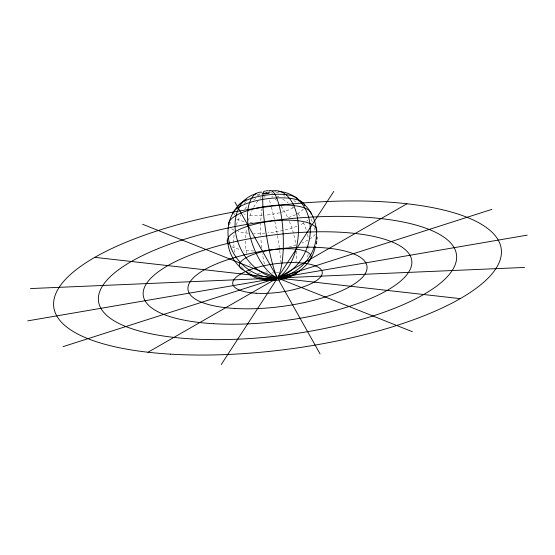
<?xml version="1.0" encoding="UTF-8"?>
<svg xmlns="http://www.w3.org/2000/svg" width="555" height="555" viewBox="0 0 555 555"><rect width="100%" height="100%" fill="white"/><g stroke="black" fill="none" stroke-linecap="round" stroke-linejoin="round"><path stroke-width="0.42" stroke-dasharray="2.77 2.08" d="M261.343 193.022A45.122 33.841 60.2 0 1 269.106 193.577M277 196.061A45.122 33.841 60.2 0 1 278.957 196.97M282.793 199.113A45.122 33.841 60.2 0 1 288.309 203.109M292.312 206.8A45.122 33.841 60.2 0 1 293.401 207.938M297.945 213.481A45.122 33.841 60.2 0 1 299.755 216.131M303.294 222.451A45.122 33.841 60.2 0 1 306.526 230.609M307.56 234.397A45.122 33.841 60.2 0 1 308.427 238.962M308.941 245.712A45.122 33.841 60.2 0 1 308.684 250.791M308.15 254.28A45.122 33.841 60.2 0 1 307.13 258.262M264.797 192.606A45.122 21.256 72.2 0 1 268.197 193.966M271.679 196.165A45.122 21.256 72.2 0 1 272.845 197.08M275.162 199.169A45.122 21.256 72.2 0 1 276.314 200.341M281.066 206.169A45.122 21.256 72.2 0 1 287.781 217.775M289.384 221.383A45.122 21.256 72.2 0 1 295.836 245.088A45.122 14.395 -7.4 0 1 289.467 246.906M296.377 251.026A45.122 21.256 72.2 0 1 295.975 261.842M257.326 194.541A45.122 41.271 33 0 1 272.755 193.341M283.612 195.693A45.122 41.271 33 0 1 285.124 196.234M293.755 200.522A45.122 41.271 33 0 1 296.425 202.311M310.98 219.017A45.122 41.271 33 0 1 312.34 221.847M314.435 227.703A45.122 41.271 33 0 1 314.997 229.95M243.076 268.724A45.122 37.109 -68.3 0 1 240.558 265.422M234.89 252.192A45.122 37.109 -68.3 0 1 234.279 233.71M236.326 225.15A45.122 37.109 -68.3 0 1 240.884 214.875M244.866 208.909A45.122 37.109 -68.3 0 1 246.864 206.474M253.579 200.091A45.122 37.109 -68.3 0 1 256.028 198.315M263.791 194.153A45.122 37.109 -68.3 0 1 270.569 192.12M274.67 191.565A45.122 37.109 -68.3 0 1 276.029 191.496M267.087 272.651A45.122 11.211 87.6 0 1 266.601 271.388M264.395 263.916A45.122 11.211 87.6 0 1 262.466 253.871M261.683 247.821A45.122 11.211 87.6 0 1 260.899 238.317M260.753 235.098A45.122 11.211 87.6 0 1 261.891 208.826M264.499 197.4A45.122 11.211 87.6 0 1 265.124 195.783M265.789 194.375A45.122 11.211 87.6 0 1 267.954 191.433M265.963 192.328A45.122 5.432 80.3 0 1 267.031 194.243M269.459 200.542A45.122 5.432 80.3 0 1 270.764 204.795M271.423 207.168A45.122 5.432 80.3 0 1 279.318 247.481M279.706 250.513A45.122 5.432 80.3 0 1 280.906 262.14M250.173 265.533A45.122 26.154 -83.6 0 1 249.653 264.319M246.552 253.42A45.122 26.154 -83.6 0 1 245.518 241.078M245.588 237.887A45.122 26.154 -83.6 0 1 246.621 228.292M248.369 220.536A45.122 26.154 -83.6 0 1 252.06 210.532M253.697 207.306A45.122 26.154 -83.6 0 1 257.784 201.042M259.969 198.468A45.122 26.154 -83.6 0 1 261.107 197.302M264.652 194.347A45.122 26.154 -83.6 0 1 270.223 191.496M229.541 224.865A45.122 42.423 -29.3 0 1 230.602 221.917M234.161 214.875A45.122 42.423 -29.3 0 1 235.022 213.543M244.103 203.491A45.122 42.423 -29.3 0 1 247.301 201.056M257.222 195.755A45.122 42.423 -29.3 0 1 272.026 192.564M275.995 192.536A45.122 42.423 -29.3 0 1 279.144 192.758M315.275 234.272A45.122 14.395 -7.4 0 1 310.287 238.65M307.907 240.072A45.122 14.395 -7.4 0 1 302.191 242.778M253.718 250.957A45.122 14.395 -7.4 0 1 243.555 250.104M238.921 249.216A45.122 14.395 -7.4 0 1 231.747 246.642M298.861 201.736A31.122 9.928 -7.4 0 1 298.68 202.471M293.2 207.723A31.122 9.928 -7.4 0 1 265.137 215.167M262.224 215.375A31.122 9.928 -7.4 0 1 248.39 214.889M245.192 214.279A31.122 9.928 -7.4 0 1 243.763 213.897M303.314 209.089A36.096 11.516 -7.4 0 1 287.4 217.851M252.338 222.368A36.096 11.516 -7.4 0 1 250.104 222.222M244.02 221.431A36.096 11.516 -7.4 0 1 236.492 218.982M307.914 220.085A41.653 13.285 -7.4 0 1 306.658 221.098M303.599 223.089A41.653 13.285 -7.4 0 1 299.86 224.997M297.015 226.211A41.653 13.285 -7.4 0 1 267.996 232.864M265.054 233.135A41.653 13.285 -7.4 0 1 253.684 233.482M248.432 233.218A41.653 13.285 -7.4 0 1 238.053 231.525M234.113 230.158A41.653 13.285 -7.4 0 1 231.525 228.743M278.783 272.172A36.096 11.516 -7.4 0 1 276.23 272.526M273.671 272.81A36.096 11.516 -7.4 0 1 271.971 272.97M260.482 273.324A36.096 11.516 -7.4 0 1 256.715 273.115M250.631 272.325A36.096 11.516 -7.4 0 1 248.841 271.936"/><path stroke-width="0.83" d="M316.974 239.143L317.085 237.047M316.759 241.224L316.322 243.985L316.433 243.291M221.251 364.531L333.749 191.461M148.012 352.238L406.988 203.761M63.048 346.653L491.952 209.346M27.75 320.866L527.25 235.133M265.741 190.906L267.961 190.649M276.765 280.448L277.5 280.365M30.47 288.558L524.53 267.441M94.801 257.347L460.199 298.646M142.6 224.275L412.4 331.724M234.931 202.089L320.068 353.91M300.082 270.347A45.122 33.841 60.2 0 1 242.563 252.289A45.122 33.841 60.2 0 1 256.41 193.73M228.494 244.103A45.122 14.395 -7.4 0 1 267.635 221.66A45.122 14.395 -7.4 0 1 316.732 231.033M288.253 277.361A45.122 21.256 72.2 0 1 251.575 241.508A45.122 21.256 72.2 0 1 261.544 192.127M315.309 246.482A45.122 41.271 33 0 1 248.55 269.557A45.122 41.271 33 0 1 246.226 199.259M278.735 191.517A45.122 37.109 -68.3 0 1 306.575 249.056A45.122 37.109 -68.3 0 1 246.947 272.533M268.724 190.892A45.122 11.211 87.6 0 1 283.168 234.467A45.122 11.211 87.6 0 1 272.873 280.525M280.435 279.241A45.122 5.432 80.3 0 1 266.865 237.838A45.122 5.432 80.3 0 1 265.012 191.295M272.116 190.989A45.122 26.154 -83.6 0 1 298.084 237.568A45.122 26.154 -83.6 0 1 263.216 279.533M298.042 199.384A45.122 42.423 -29.3 0 1 293.63 272.075A45.122 42.423 -29.3 0 1 227.612 240.884M237.145 208.014A31.122 9.928 -7.4 0 1 266.095 195.117A31.122 9.928 -7.4 0 1 298.451 199.647M232.892 213.786A36.096 11.516 -7.4 0 1 269.036 198.503A36.096 11.516 -7.4 0 1 304.501 205.669M228.549 224.435A41.653 13.285 -7.4 0 1 268.8 206.023A41.653 13.285 -7.4 0 1 311.202 214.112M243.104 269.876A36.096 11.516 -7.4 0 1 274.364 249.549A36.096 11.516 -7.4 0 1 308.261 261.738M170.614 354.159A225.621 71.963 -7.4 0 0 501.359 250.041A225.621 71.963 -7.4 0 0 160.527 229.798A225.621 71.963 -7.4 0 0 170.614 354.159M191.995 338.932A180.493 57.574 -7.4 0 0 456.585 255.633A180.493 57.574 -7.4 0 0 183.92 239.434A180.493 57.574 -7.4 0 0 191.995 338.932M213.37 323.697A135.371 43.179 -7.4 0 0 411.817 261.225A135.371 43.179 -7.4 0 0 207.313 249.077A135.371 43.179 -7.4 0 0 213.37 323.697M256.126 293.234A45.122 14.395 -7.4 0 0 322.275 272.408A45.122 14.395 -7.4 0 0 254.107 268.356A45.122 14.395 -7.4 0 0 256.126 293.234M234.744 308.462A90.25 28.784 -7.4 0 0 367.042 266.816A90.25 28.784 -7.4 0 0 230.713 258.72A90.25 28.784 -7.4 0 0 234.744 308.462"/></g></svg>
